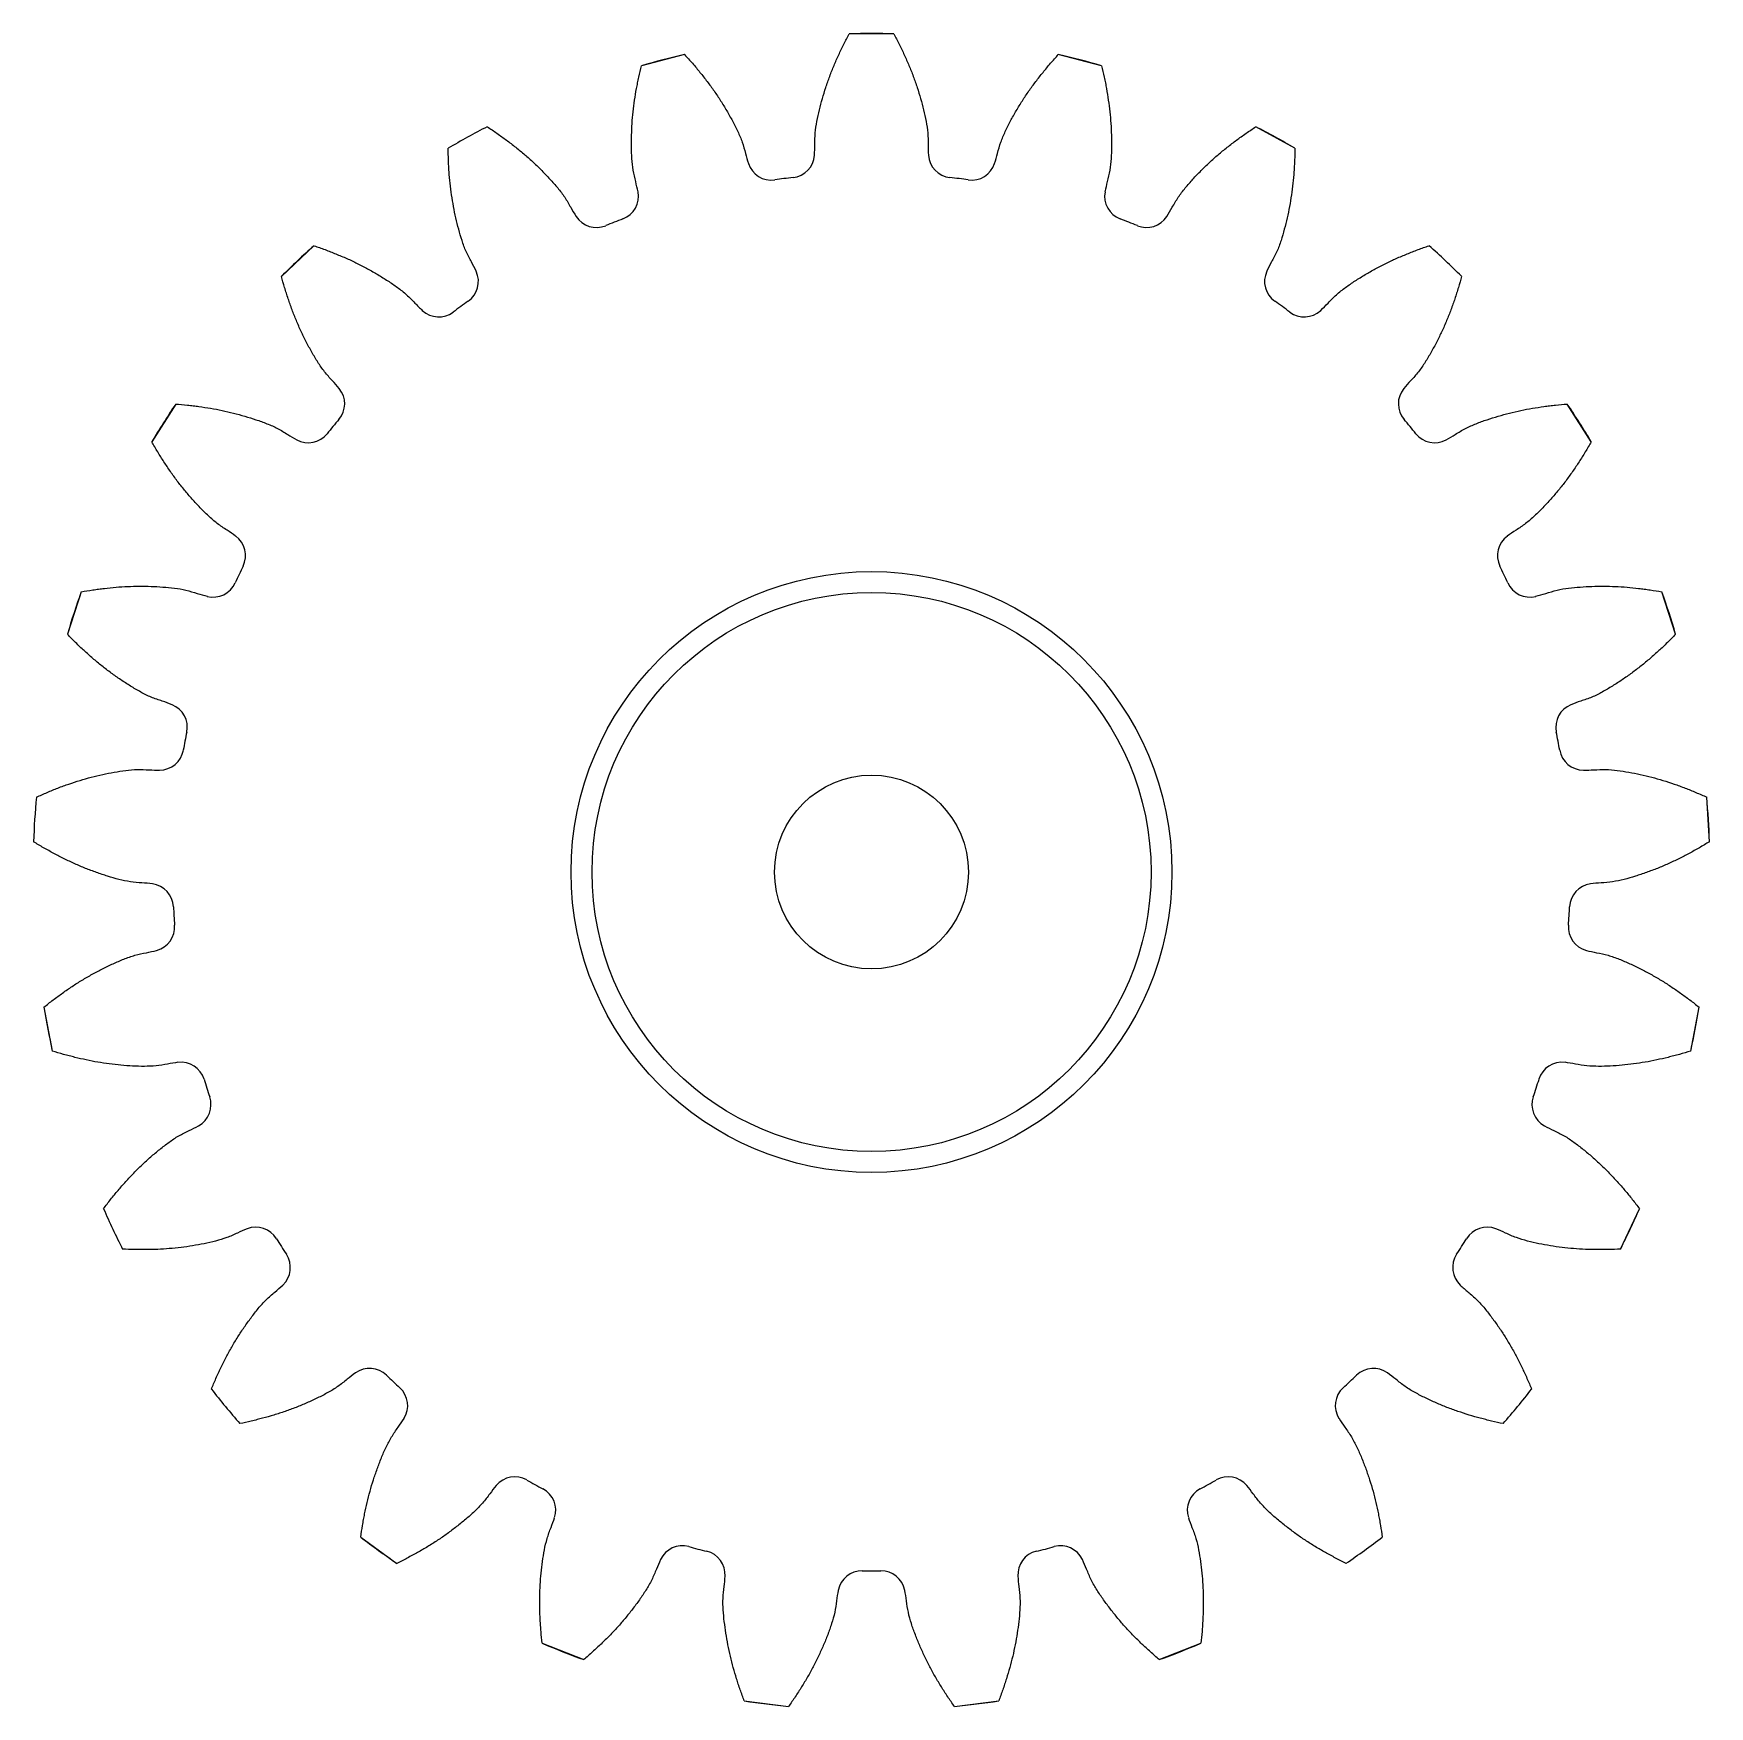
# Model space of a CAD drawing. Header units: inches. Extents: x 0.9 to 97.5, y -1.2 to 16.7.
# Drawn here: x 12.574 to 14.823, y 13.587 to 15.831 of the extents above; entities that cross this region are included whole.
import ezdxf

# ---------------------------------------------------------------- set-up
doc = ezdxf.new("R2010")
doc.units = ezdxf.units.IN
doc.header["$MEASUREMENT"] = 0

msp = doc.modelspace()

# ---------------------------------------------------------------- linework, layer by layer
at = {"color": 7, "linetype": 'Continuous'}
for p, q in [((13.7284, 15.8311), (13.6684, 15.8311)), ((13.4477, 15.8032), (13.3896, 15.7883)), ((14.0071, 15.7883), (13.949, 15.8032)), ((14.2664, 15.6775), (14.2139, 15.7064)), ((12.9504, 15.5468), (12.9067, 15.5057)), ((12.7649, 15.3344), (12.7328, 15.2838)), ((14.664, 15.2838), (14.6318, 15.3344)), ((12.6381, 15.0825), (12.6195, 15.0255)), ((14.7772, 15.0255), (14.7587, 15.0825)), ((14.8226, 14.7472), (14.8189, 14.807)), ((12.5881, 14.5252), (12.5993, 14.4663)), ((14.7974, 14.4663), (14.8087, 14.5252)), ((14.7032, 14.2005), (14.7287, 14.2548)), ((13.0131, 13.8143), (13.0616, 13.779)), ((13.2565, 13.6719), (13.3123, 13.6498)), ((14.0845, 13.6498), (14.1402, 13.6719)), ((13.5277, 13.5945), (13.5872, 13.587)), ((13.8096, 13.587), (13.8691, 13.5945))]:
    msp.add_line(p, q, dxfattribs=at)
for radius in [0.4031, 0.375]:
    msp.add_circle((13.6984, 14.7065), radius, dxfattribs=at)
msp.add_circle((13.6984, 14.7065), 0.13)
for centre, radius, start, end in [((13.6984, 14.7065), 1.125, 88.4725, 91.5275), ((13.6984, 14.7065), 1.125, 102.8725, 105.9275), ((13.6984, 14.7065), 1.125, 74.0725, 77.1275), ((13.6984, 14.7065), 1.125, 117.2725, 120.3275), ((13.6984, 14.7065), 1.125, 59.6725, 62.7275), ((13.5641, 15.6673), 0.0325, 198.2966, 277.9563), ((13.5895, 15.6705), 0.0325, 276.4437, 356.1034), ((13.8072, 15.6705), 0.0325, 183.8966, 263.5563), ((13.8327, 15.6673), 0.0325, 262.0437, 341.7034), ((13.6984, 14.7065), 0.9377, 96.4437, 97.9563), ((13.6984, 14.7065), 0.9377, 82.0437, 83.5563), ((13.3532, 15.6132), 0.0325, 290.8437, 10.5034), ((14.0436, 15.6132), 0.0325, 169.4966, 249.1563), ((13.3294, 15.6037), 0.0325, 212.6966, 292.3563), ((13.6984, 14.7065), 0.9377, 110.8437, 112.3563), ((13.6984, 14.7065), 0.9377, 67.6437, 69.1563), ((14.0674, 15.6037), 0.0325, 247.6437, 327.3034), ((13.6984, 14.7065), 1.125, 131.6725, 134.7275), ((13.6984, 14.7065), 1.125, 45.2725, 48.3275), ((13.1385, 15.4988), 0.0325, 305.2437, 24.9034), ((14.2582, 15.4988), 0.0325, 155.0966, 234.7563), ((13.6984, 14.7065), 0.9377, 125.2437, 126.7563), ((13.6984, 14.7065), 0.9377, 53.2437, 54.7563), ((13.1178, 15.4838), 0.0325, 227.0966, 306.7563), ((14.2789, 15.4838), 0.0325, 233.2437, 312.9034), ((12.9591, 15.3347), 0.0325, 319.6437, 39.3034), ((14.4377, 15.3347), 0.0325, 140.6966, 220.3563), ((13.6984, 14.7065), 1.125, 146.0725, 149.1275), ((13.6984, 14.7065), 0.9377, 139.6437, 141.1563), ((13.6984, 14.7065), 0.9377, 38.8437, 40.3563), ((13.6984, 14.7065), 1.125, 30.8725, 33.9275), ((12.9427, 15.315), 0.0325, 241.4966, 321.1563), ((14.454, 15.315), 0.0325, 218.8437, 298.5034), ((12.8261, 15.1311), 0.0325, 334.0437, 53.7034), ((14.5707, 15.1311), 0.0325, 126.2966, 205.9563), ((13.6984, 14.7065), 0.9377, 154.0437, 155.5563), ((13.6984, 14.7065), 0.9377, 24.4437, 25.9563), ((12.8152, 15.1079), 0.0325, 255.8966, 335.5563), ((14.5816, 15.1079), 0.0325, 204.4437, 284.1034), ((13.6984, 14.7065), 1.125, 160.4725, 163.5275), ((13.6984, 14.7065), 1.125, 16.4725, 19.5275), ((12.7479, 14.9008), 0.0325, 348.4437, 68.1034), ((14.6489, 14.9008), 0.0325, 111.8966, 191.5563), ((13.6984, 14.7065), 0.9377, 168.4437, 169.9563), ((13.6984, 14.7065), 0.9377, 10.0437, 11.5563), ((12.7431, 14.8757), 0.0325, 270.2966, 349.9563), ((14.6537, 14.8757), 0.0325, 190.0437, 269.7034), ((13.6984, 14.7065), 1.125, 174.8725, 177.9275), ((13.6984, 14.7065), 1.125, 2.0725, 5.1275), ((12.7294, 14.6583), 0.0325, 2.8437, 82.5034), ((14.6673, 14.6583), 0.0325, 97.4966, 177.1563), ((13.6984, 14.7065), 0.9377, 182.8437, 184.3563), ((13.6984, 14.7065), 0.9377, 355.6437, 357.1563), ((12.731, 14.6328), 0.0325, 284.6966, 4.3563), ((14.6657, 14.6328), 0.0325, 175.6437, 255.3034), ((13.6984, 14.7065), 1.125, 189.2725, 192.3275), ((13.6984, 14.7065), 1.125, 347.6725, 350.7275), ((12.7718, 14.4189), 0.0325, 17.2437, 96.9034), ((14.6249, 14.4189), 0.0325, 83.0966, 162.7563), ((13.6984, 14.7065), 0.9377, 197.2437, 198.7563), ((13.6984, 14.7065), 0.9377, 341.2437, 342.7563), ((12.7797, 14.3945), 0.0325, 299.0966, 18.7563), ((14.617, 14.3945), 0.0325, 161.2437, 240.9034), ((13.6984, 14.7065), 1.125, 203.6725, 206.7275), ((13.6984, 14.7065), 1.125, 333.2725, 336.3275), ((12.8724, 14.1975), 0.0325, 31.6437, 111.3034), ((13.6984, 14.7065), 0.9377, 211.6437, 213.1563), ((13.6984, 14.7065), 0.9377, 326.8437, 328.3563), ((14.5243, 14.1975), 0.0325, 68.6966, 148.3563), ((12.8862, 14.1759), 0.0325, 313.4966, 33.1563), ((14.5106, 14.1759), 0.0325, 146.8437, 226.5034), ((13.025, 14.0081), 0.0325, 46.0437, 125.7034), ((13.6984, 14.7065), 0.9377, 226.0437, 227.5563), ((13.6984, 14.7065), 0.9377, 312.4437, 313.9563), ((14.3718, 14.0081), 0.0325, 54.2966, 133.9563), ((13.6984, 14.7065), 1.125, 218.0725, 221.1275), ((13.0436, 13.9906), 0.0325, 327.8966, 47.5563), ((14.3531, 13.9906), 0.0325, 132.4437, 212.1034), ((13.6984, 14.7065), 1.125, 318.8725, 321.9275), ((13.2198, 13.8626), 0.0325, 60.4437, 140.1034), ((13.6984, 14.7065), 0.9377, 240.4437, 241.9563), ((13.2423, 13.8502), 0.0325, 342.2966, 61.9563), ((14.1545, 13.8502), 0.0325, 118.0437, 197.7034), ((13.6984, 14.7065), 0.9377, 298.0437, 299.5563), ((14.1769, 13.8626), 0.0325, 39.8966, 119.5563), ((13.6984, 14.7065), 1.125, 232.4725, 235.5275), ((13.6984, 14.7065), 1.125, 304.4725, 307.5275), ((13.4447, 13.7701), 0.0325, 74.8437, 154.5034), ((13.6984, 14.7065), 0.9377, 254.8437, 256.3563), ((13.4695, 13.7637), 0.0325, 356.6966, 76.3563), ((13.9272, 13.7637), 0.0325, 103.6437, 183.3034), ((13.6984, 14.7065), 0.9377, 283.6437, 285.1563), ((13.952, 13.7701), 0.0325, 25.4966, 105.1563), ((13.6856, 13.7364), 0.0325, 89.2437, 168.9034), ((13.6984, 14.7065), 0.9377, 269.2437, 270.7563), ((13.7112, 13.7364), 0.0325, 11.0966, 90.7563), ((13.6984, 14.7065), 1.125, 246.8725, 249.9275), ((13.6984, 14.7065), 1.125, 290.0725, 293.1275), ((13.6984, 14.7065), 1.125, 261.2725, 264.3275), ((13.6984, 14.7065), 1.125, 275.6725, 278.7275)]:
    msp.add_arc(centre, radius, start, end, dxfattribs=at)
for points, start_tangent, end_tangent in [([(13.6577, 15.8099), (13.6612, 15.8171), (13.6684, 15.8311)], (0.005114, 0.010706), (0.005562, 0.010479)), ([(13.7284, 15.8311), (13.7355, 15.8171), (13.739, 15.8099)], (0.005562, -0.010479), (0.005114, -0.010706)), ([(13.6219, 15.6683), (13.6224, 15.6824), (13.6229, 15.6981), (13.6251, 15.7136), (13.6285, 15.7289), (13.6325, 15.7441), (13.6371, 15.7591), (13.6423, 15.774), (13.6481, 15.7886), (13.6544, 15.8029), (13.6577, 15.8099)], (0.005005, 0.073481), (0.031766, 0.066499)), ([(13.739, 15.8099), (13.7423, 15.8029), (13.7486, 15.7886), (13.7544, 15.774), (13.7596, 15.7591), (13.7642, 15.7441), (13.7683, 15.7289), (13.7716, 15.7136), (13.7738, 15.6981), (13.7744, 15.6824), (13.7748, 15.6683)], (0.031766, -0.066499), (0.005005, -0.073481)), ([(13.3846, 15.7651), (13.3862, 15.773), (13.3896, 15.7883)], (0.002291, 0.011641), (0.002781, 0.011533)), ([(13.4477, 15.8032), (13.4582, 15.7915), (13.4634, 15.7853)], (0.007993, -0.008767), (0.007616, -0.009097)), ([(13.4634, 15.7853), (13.4682, 15.7794), (13.4779, 15.7671), (13.4872, 15.7544), (13.4959, 15.7413), (13.5041, 15.7279), (13.5118, 15.7142), (13.5189, 15.7002), (13.5249, 15.6857), (13.5293, 15.6706), (13.5332, 15.6571)], (0.047306, -0.05651), (0.023122, -0.069928)), ([(13.8635, 15.6571), (13.8674, 15.6706), (13.8719, 15.6857), (13.8779, 15.7002), (13.8849, 15.7142), (13.8926, 15.7279), (13.9008, 15.7413), (13.9096, 15.7544), (13.9188, 15.7671), (13.9285, 15.7794), (13.9334, 15.7853)], (0.023122, 0.069928), (0.047306, 0.05651)), ([(13.9334, 15.7853), (13.9386, 15.7915), (13.949, 15.8032)], (0.007616, 0.009097), (0.007993, 0.008767)), ([(14.0071, 15.7883), (14.0106, 15.773), (14.0122, 15.7651)], (0.002781, -0.011533), (0.002291, -0.011641)), ([(13.3851, 15.6191), (13.382, 15.6328), (13.3787, 15.6481), (13.3769, 15.6637), (13.3764, 15.6794), (13.3765, 15.6951), (13.3772, 15.7108), (13.3786, 15.7265), (13.3806, 15.7421), (13.3831, 15.7576), (13.3846, 15.7651)], (-0.013426, 0.072417), (0.01423, 0.07231)), ([(14.0122, 15.7651), (14.0136, 15.7576), (14.0161, 15.7421), (14.0181, 15.7265), (14.0195, 15.7108), (14.0202, 15.6951), (14.0203, 15.6794), (14.0198, 15.6637), (14.018, 15.6481), (14.0147, 15.6328), (14.0116, 15.6191)], (0.01423, -0.07231), (-0.013426, -0.072417)), ([(13.1829, 15.7064), (13.1959, 15.6976), (13.2024, 15.693)], (0.009922, -0.006504), (0.009639, -0.006918)), ([(14.1943, 15.693), (14.2009, 15.6976), (14.2139, 15.7064)], (0.009639, 0.006918), (0.009922, 0.006504)), ([(13.1311, 15.6538), (13.1308, 15.6618), (13.1303, 15.6775)], (-0.000676, 0.011845), (-0.000175, 0.011863)), ([(13.2024, 15.693), (13.2086, 15.6885), (13.2211, 15.6789), (13.2332, 15.6689), (13.2449, 15.6584), (13.2562, 15.6475), (13.267, 15.6361), (13.2774, 15.6243), (13.2868, 15.6118), (13.2948, 15.5983), (13.302, 15.5862)], (0.059873, -0.04297), (0.039786, -0.061981)), ([(14.0947, 15.5862), (14.1019, 15.5983), (14.1099, 15.6118), (14.1194, 15.6243), (14.1297, 15.6361), (14.1405, 15.6475), (14.1518, 15.6584), (14.1635, 15.6689), (14.1756, 15.6789), (14.1881, 15.6885), (14.1943, 15.693)], (0.039786, 0.061981), (0.059873, 0.04297)), ([(14.2664, 15.6775), (14.266, 15.6618), (14.2656, 15.6538)], (-0.000175, -0.011863), (-0.000676, -0.011845)), ([(13.168, 15.5125), (13.1616, 15.525), (13.1545, 15.5391), (13.149, 15.5537), (13.1445, 15.5688), (13.1407, 15.584), (13.1376, 15.5994), (13.135, 15.6149), (13.133, 15.6305), (13.1316, 15.6461), (13.1311, 15.6538)], (-0.031014, 0.066803), (-0.0042, 0.073577)), ([(14.2656, 15.6538), (14.2651, 15.6461), (14.2637, 15.6305), (14.2617, 15.6149), (14.2592, 15.5994), (14.256, 15.584), (14.2522, 15.5688), (14.2478, 15.5537), (14.2422, 15.5391), (14.2351, 15.525), (14.2287, 15.5125)], (-0.0042, -0.073577), (-0.031014, -0.066803)), ([(12.9504, 15.5468), (12.9652, 15.5415), (12.9727, 15.5387)], (0.011228, -0.003832), (0.011056, -0.004303)), ([(12.9727, 15.5387), (12.9798, 15.5358), (12.9943, 15.5297), (13.0085, 15.523), (13.0224, 15.5158), (13.0361, 15.508), (13.0494, 15.4997), (13.0624, 15.4908), (13.0746, 15.481), (13.0857, 15.4699), (13.0957, 15.46)], (0.068678, -0.026731), (0.05395, -0.050139)), ([(14.3011, 15.46), (14.311, 15.4699), (14.3221, 15.481), (14.3344, 15.4908), (14.3473, 15.4997), (14.3607, 15.508), (14.3743, 15.5158), (14.3883, 15.523), (14.4025, 15.5297), (14.4169, 15.5358), (14.4241, 15.5387)], (0.05395, 0.050139), (0.068678, 0.026731)), ([(14.4241, 15.5387), (14.4316, 15.5415), (14.4463, 15.5468)], (0.011056, 0.004303), (0.011228, 0.003832)), ([(12.9134, 15.483), (12.911, 15.4907), (12.9067, 15.5057)], (-0.003601, 0.011305), (-0.003119, 0.011446)), ([(14.4901, 15.5057), (14.4857, 15.4907), (14.4834, 15.483)], (-0.003119, -0.011446), (-0.003601, -0.011305)), ([(12.9842, 15.3553), (12.9749, 15.3658), (12.9646, 15.3777), (12.9555, 15.3905), (12.9475, 15.404), (12.94, 15.4178), (12.9331, 15.4319), (12.9268, 15.4463), (12.921, 15.4609), (12.9158, 15.4757), (12.9134, 15.483)], (-0.046653, 0.056992), (-0.022365, 0.070221)), ([(14.4834, 15.483), (14.481, 15.4757), (14.4757, 15.4609), (14.47, 15.4463), (14.4636, 15.4319), (14.4567, 15.4178), (14.4492, 15.404), (14.4412, 15.3905), (14.4322, 15.3777), (14.4218, 15.3658), (14.4125, 15.3553)], (-0.022365, -0.070221), (-0.046653, -0.056992)), ([(12.7649, 15.3344), (12.7805, 15.333), (12.7885, 15.3321)], (0.011828, -0.000919), (0.011779, -0.001418)), ([(12.7885, 15.3321), (12.7961, 15.3311), (12.8117, 15.3287), (12.8271, 15.3258), (12.8424, 15.3222), (12.8575, 15.3181), (12.8725, 15.3134), (12.8873, 15.308), (12.9016, 15.3015), (12.9151, 15.2936), (12.9272, 15.2864)], (0.073168, -0.008811), (0.064724, -0.035147)), ([(14.4695, 15.2864), (14.4816, 15.2936), (14.4952, 15.3015), (14.5095, 15.308), (14.5242, 15.3134), (14.5392, 15.3181), (14.5543, 15.3222), (14.5696, 15.3258), (14.5851, 15.3287), (14.6006, 15.3311), (14.6082, 15.3321)], (0.064724, 0.035147), (0.073168, 0.008811)), ([(14.6082, 15.3321), (14.6162, 15.333), (14.6318, 15.3344)], (0.011779, 0.001418), (0.011828, 0.000919)), ([(12.7449, 15.2634), (12.7407, 15.2702), (12.7328, 15.2838)], (-0.006299, 0.010054), (-0.005868, 0.010311)), ([(14.664, 15.2838), (14.656, 15.2702), (14.6518, 15.2634)], (-0.005868, -0.010311), (-0.006299, -0.010054)), ([(12.8453, 15.1573), (12.8337, 15.1652), (12.8207, 15.1741), (12.8088, 15.1843), (12.7976, 15.1953), (12.7869, 15.2069), (12.7768, 15.2188), (12.767, 15.2311), (12.7578, 15.2439), (12.7491, 15.2569), (12.7449, 15.2634)], (-0.05936, 0.043599), (-0.039126, 0.062453)), ([(14.6518, 15.2634), (14.6477, 15.2569), (14.6389, 15.2439), (14.6297, 15.2311), (14.62, 15.2188), (14.6098, 15.2069), (14.5991, 15.1953), (14.588, 15.1843), (14.576, 15.1741), (14.5631, 15.1652), (14.5514, 15.1573)], (-0.039126, -0.062453), (-0.05936, -0.043599)), ([(12.6615, 15.0861), (12.6692, 15.0871), (12.6848, 15.0887), (12.7005, 15.0896), (12.7162, 15.09), (12.7319, 15.0898), (12.7475, 15.0889), (12.7632, 15.0874), (12.7786, 15.0847), (12.7937, 15.0803), (12.8072, 15.0764)], (0.073061, 0.009662), (0.071431, -0.017947)), ([(14.5895, 15.0764), (14.603, 15.0803), (14.6181, 15.0847), (14.6336, 15.0874), (14.6492, 15.0889), (14.6649, 15.0898), (14.6806, 15.09), (14.6963, 15.0896), (14.712, 15.0887), (14.7276, 15.0871), (14.7352, 15.0861)], (0.071431, 0.017947), (0.073061, -0.009662)), ([(12.6381, 15.0825), (12.6536, 15.085), (12.6615, 15.0861)], (0.011685, 0.002051), (0.011762, 0.001555)), ([(14.7352, 15.0861), (14.7432, 15.085), (14.7587, 15.0825)], (0.011762, -0.001555), (0.011685, -0.002051)), ([(12.6364, 15.0088), (12.6306, 15.0143), (12.6195, 15.0255)], (-0.008601, 0.008172), (-0.008248, 0.008528)), ([(14.7772, 15.0255), (14.7661, 15.0143), (14.7604, 15.0088)], (-0.008248, -0.008528), (-0.008601, -0.008172)), ([(12.76, 14.931), (12.7468, 14.9358), (12.732, 14.9411), (12.7179, 14.948), (12.7043, 14.956), (12.6911, 14.9645), (12.6783, 14.9735), (12.6658, 14.983), (12.6537, 14.9931), (12.642, 15.0035), (12.6364, 15.0088)], (-0.068338, 0.027467), (-0.053428, 0.05076)), ([(14.7604, 15.0088), (14.7547, 15.0035), (14.743, 14.9931), (14.7309, 14.983), (14.7184, 14.9735), (14.7056, 14.9645), (14.6924, 14.956), (14.6788, 14.948), (14.6647, 14.9411), (14.65, 14.9358), (14.6367, 14.931)], (-0.053428, -0.05076), (-0.068338, -0.027467)), ([(12.5997, 14.8164), (12.6068, 14.8192), (12.6216, 14.8246), (12.6365, 14.8294), (12.6516, 14.8337), (12.6669, 14.8374), (12.6823, 14.8404), (12.6978, 14.8428), (12.7135, 14.844), (12.7292, 14.8436), (12.7432, 14.8432)], (0.068362, 0.027528), (0.07365, 0.000381)), ([(14.6535, 14.8432), (14.6676, 14.8436), (14.6833, 14.844), (14.6989, 14.8428), (14.7144, 14.8404), (14.7298, 14.8374), (14.7451, 14.8337), (14.7602, 14.8294), (14.7752, 14.8246), (14.7899, 14.8192), (14.7971, 14.8164)], (0.07365, -0.000381), (0.068362, -0.027528)), ([(12.5779, 14.807), (12.5923, 14.8133), (12.5997, 14.8164)], (0.010808, 0.004893), (0.011006, 0.004432)), ([(14.7971, 14.8164), (14.8045, 14.8133), (14.8189, 14.807)], (0.011006, -0.004432), (0.010808, -0.004893)), ([(12.5946, 14.7352), (12.5876, 14.7391), (12.5741, 14.7472)], (-0.010363, 0.005776), (-0.010109, 0.006209)), ([(12.7336, 14.6906), (12.7196, 14.6919), (12.704, 14.6934), (12.6886, 14.6966), (12.6735, 14.7009), (12.6586, 14.7059), (12.6439, 14.7114), (12.6295, 14.7176), (12.6153, 14.7243), (12.6013, 14.7315), (12.5946, 14.7352)], (-0.073022, 0.009609), (-0.064373, 0.035879)), ([(14.8022, 14.7352), (14.7954, 14.7315), (14.7815, 14.7243), (14.7673, 14.7176), (14.7528, 14.7114), (14.7381, 14.7059), (14.7232, 14.7009), (14.7081, 14.6966), (14.6927, 14.6934), (14.6771, 14.6919), (14.6631, 14.6906)], (-0.064373, -0.035879), (-0.073022, -0.009609)), ([(14.8226, 14.7472), (14.8091, 14.7391), (14.8022, 14.7352)], (-0.010109, -0.006209), (-0.010363, -0.005776)), ([(12.6069, 14.5397), (12.6131, 14.5442), (12.626, 14.5531), (12.6393, 14.5615), (12.6529, 14.5694), (12.6668, 14.5768), (12.6809, 14.5835), (12.6953, 14.5897), (12.7102, 14.5948), (12.7255, 14.5983), (12.7393, 14.6013)], (0.059369, 0.043664), (0.071242, 0.018685)), ([(14.6575, 14.6013), (14.6712, 14.5983), (14.6865, 14.5948), (14.7014, 14.5897), (14.7158, 14.5835), (14.73, 14.5768), (14.7439, 14.5694), (14.7574, 14.5615), (14.7707, 14.5531), (14.7836, 14.5442), (14.7899, 14.5397)], (0.071242, -0.018685), (0.059369, -0.043664)), ([(12.5881, 14.5252), (12.6004, 14.5349), (12.6069, 14.5397)], (0.009251, 0.007427), (0.009558, 0.007029)), ([(14.7899, 14.5397), (14.7963, 14.5349), (14.8087, 14.5252)], (0.009558, -0.007029), (0.009251, -0.007427)), ([(12.6221, 14.4598), (12.6144, 14.4619), (12.5993, 14.4663)], (-0.011474, 0.003017), (-0.011336, 0.0035)), ([(12.7679, 14.4512), (12.754, 14.4489), (12.7385, 14.4466), (12.7228, 14.4458), (12.7071, 14.4462), (12.6914, 14.4473), (12.6758, 14.4491), (12.6603, 14.4514), (12.6449, 14.4544), (12.6296, 14.4579), (12.6221, 14.4598)], (-0.073117, -0.008853), (-0.071274, 0.018743)), ([(14.7746, 14.4598), (14.7672, 14.4579), (14.7519, 14.4544), (14.7364, 14.4514), (14.7209, 14.4491), (14.7053, 14.4473), (14.6896, 14.4462), (14.6739, 14.4458), (14.6582, 14.4466), (14.6427, 14.4489), (14.6288, 14.4512)], (-0.071274, -0.018743), (-0.073117, 0.008853)), ([(14.7974, 14.4663), (14.7824, 14.4619), (14.7746, 14.4598)], (-0.011336, -0.0035), (-0.011474, -0.003017)), ([(12.6826, 14.2735), (12.6876, 14.2794), (12.6979, 14.2912), (12.7086, 14.3027), (12.7198, 14.3137), (12.7314, 14.3243), (12.7435, 14.3344), (12.7559, 14.344), (12.769, 14.3526), (12.783, 14.3597), (12.7955, 14.3661)], (0.046645, 0.057057), (0.064357, 0.035815)), ([(14.6012, 14.3661), (14.6137, 14.3597), (14.6277, 14.3526), (14.6408, 14.344), (14.6533, 14.3344), (14.6653, 14.3243), (14.6769, 14.3137), (14.6881, 14.3027), (14.6989, 14.2912), (14.7092, 14.2794), (14.7141, 14.2735)], (0.064357, -0.035815), (0.046645, -0.057057)), ([(12.668, 14.2548), (12.6776, 14.2672), (12.6826, 14.2735)], (0.007114, 0.009494), (0.007509, 0.009185)), ([(14.7141, 14.2735), (14.7191, 14.2672), (14.7287, 14.2548)], (0.007509, -0.009185), (0.007114, -0.009494)), ([(12.8606, 14.2278), (12.8477, 14.2222), (12.8333, 14.216), (12.8183, 14.2114), (12.803, 14.2079), (12.7875, 14.2051), (12.772, 14.2028), (12.7563, 14.2013), (12.7407, 14.2003), (12.725, 14.1999), (12.7173, 14.1999)], (-0.068619, -0.026758), (-0.073695, 0.000429)), ([(14.6795, 14.1999), (14.6718, 14.1999), (14.6561, 14.2003), (14.6404, 14.2013), (14.6248, 14.2028), (14.6092, 14.2051), (14.5938, 14.2079), (14.5785, 14.2114), (14.5635, 14.216), (14.549, 14.2222), (14.5361, 14.2278)], (-0.073695, -0.000429), (-0.068619, 0.026758)), ([(12.7173, 14.1999), (12.7093, 14.2), (12.6936, 14.2005)], (-0.011864, 0.000069), (-0.01185, 0.000571)), ([(14.7032, 14.2005), (14.6875, 14.2), (14.6795, 14.1999)], (-0.01185, -0.000571), (-0.011864, -0.000069)), ([(12.8222, 14.0345), (12.8255, 14.0414), (12.8326, 14.0555), (12.8401, 14.0692), (12.8482, 14.0827), (12.8568, 14.0958), (12.866, 14.1086), (12.8757, 14.121), (12.8862, 14.1326), (12.898, 14.143), (12.9085, 14.1523)], (0.03099, 0.066864), (0.053428, 0.050695)), ([(14.4882, 14.1523), (14.4988, 14.143), (14.5105, 14.1326), (14.5211, 14.121), (14.5307, 14.1086), (14.5399, 14.0958), (14.5485, 14.0827), (14.5566, 14.0692), (14.5642, 14.0555), (14.5712, 14.0414), (14.5745, 14.0345)], (0.053428, -0.050695), (0.03099, -0.066864)), ([(12.8127, 14.0127), (12.8189, 14.0272), (12.8222, 14.0345)], (0.004529, 0.010965), (0.004989, 0.010764)), ([(13.006, 14.0345), (12.9949, 14.0259), (12.9824, 14.0163), (12.9691, 14.0081), (12.9551, 14.0009), (12.9408, 13.9943), (12.9263, 13.9883), (12.9116, 13.9829), (12.8966, 13.978), (12.8815, 13.9737), (12.8741, 13.9718)], (-0.059808, -0.042982), (-0.071487, -0.017912)), ([(14.5226, 13.9718), (14.5152, 13.9737), (14.5001, 13.978), (14.4852, 13.9829), (14.4704, 13.9883), (14.4559, 13.9943), (14.4416, 14.0009), (14.4277, 14.0081), (14.4143, 14.0163), (14.4019, 14.0259), (14.3907, 14.0345)], (-0.071487, 0.017912), (-0.059808, 0.042982)), ([(14.5745, 14.0345), (14.5778, 14.0272), (14.584, 14.0127)], (0.004989, -0.010764), (0.004529, -0.010965)), ([(12.8741, 13.9718), (12.8663, 13.9699), (12.851, 13.9665)], (-0.011508, -0.002884), (-0.01162, -0.002394)), ([(13.0169, 13.8377), (13.0183, 13.8453), (13.0217, 13.8606), (13.0256, 13.8758), (13.0301, 13.8909), (13.0352, 13.9057), (13.0408, 13.9204), (13.0471, 13.9348), (13.0545, 13.9486), (13.0633, 13.9616), (13.0712, 13.9733)], (0.013388, 0.07247), (0.039142, 0.062389)), ([(14.3256, 13.9733), (14.3335, 13.9616), (14.3423, 13.9486), (14.3496, 13.9348), (14.3559, 13.9204), (14.3616, 13.9057), (14.3667, 13.8909), (14.3712, 13.8758), (14.3751, 13.8606), (14.3784, 13.8453), (14.3798, 13.8377)], (0.039142, -0.062389), (0.013388, -0.07247)), ([(14.5458, 13.9665), (14.5304, 13.9699), (14.5226, 13.9718)], (-0.01162, 0.002394), (-0.011508, 0.002884)), ([(13.1949, 13.8834), (13.1863, 13.8723), (13.1766, 13.8599), (13.1657, 13.8486), (13.1539, 13.8382), (13.1417, 13.8283), (13.1292, 13.8188), (13.1163, 13.8099), (13.103, 13.8015), (13.0894, 13.7936), (13.0827, 13.7899)], (-0.04724, -0.056506), (-0.064786, -0.035127)), ([(14.314, 13.7899), (14.3073, 13.7936), (14.2937, 13.8015), (14.2805, 13.8099), (14.2675, 13.8188), (14.255, 13.8283), (14.2428, 13.8382), (14.2311, 13.8486), (14.2202, 13.8599), (14.2105, 13.8723), (14.2019, 13.8834)], (-0.064786, 0.035127), (-0.04724, 0.056506)), ([(13.0131, 13.8143), (13.0155, 13.8298), (13.0169, 13.8377)], (0.00166, 0.011747), (0.002155, 0.011667)), ([(13.2544, 13.6955), (13.2539, 13.7032), (13.2533, 13.7189), (13.2533, 13.7346), (13.2539, 13.7503), (13.2551, 13.7659), (13.257, 13.7815), (13.2595, 13.797), (13.2632, 13.8123), (13.2684, 13.8271), (13.2732, 13.8403)], (-0.005055, 0.073523), (0.022397, 0.070163)), ([(14.1235, 13.8403), (14.1283, 13.8271), (14.1336, 13.8123), (14.1372, 13.797), (14.1398, 13.7815), (14.1416, 13.7659), (14.1428, 13.7503), (14.1434, 13.7346), (14.1434, 13.7189), (14.1429, 13.7032), (14.1424, 13.6955)], (0.022397, -0.070163), (-0.005055, -0.073523)), ([(14.3798, 13.8377), (14.3812, 13.8298), (14.3837, 13.8143)], (0.002155, -0.011667), (0.00166, -0.011747)), ([(13.0827, 13.7899), (13.0756, 13.7861), (13.0616, 13.779)], (-0.01043, -0.005655), (-0.010659, -0.005209)), ([(13.4154, 13.784), (13.4098, 13.7711), (13.4035, 13.7568), (13.3957, 13.7431), (13.387, 13.7301), (13.3776, 13.7174), (13.3678, 13.7052), (13.3575, 13.6933), (13.3468, 13.6819), (13.3356, 13.6708), (13.33, 13.6656)], (-0.031704, -0.066479), (-0.054015, -0.050136)), ([(14.0667, 13.6656), (14.0611, 13.6708), (14.05, 13.6819), (14.0392, 13.6933), (14.0289, 13.7052), (14.0191, 13.7174), (14.0098, 13.7301), (14.001, 13.7431), (13.9932, 13.7568), (13.9869, 13.7711), (13.9814, 13.784)], (-0.054015, 0.050136), (-0.031704, 0.066479)), ([(14.3351, 13.779), (14.3211, 13.7861), (14.314, 13.7899)], (-0.010659, 0.005209), (-0.01043, 0.005655)), ([(13.5197, 13.6169), (13.5174, 13.6242), (13.5129, 13.6392), (13.509, 13.6544), (13.5057, 13.6698), (13.503, 13.6853), (13.5009, 13.7008), (13.4994, 13.7165), (13.4992, 13.7322), (13.5006, 13.7478), (13.502, 13.7618)], (-0.023181, 0.069956), (0.004244, 0.073529)), ([(13.8948, 13.7618), (13.8961, 13.7478), (13.8975, 13.7322), (13.8973, 13.7165), (13.8959, 13.7008), (13.8938, 13.6853), (13.8911, 13.6698), (13.8878, 13.6544), (13.8838, 13.6392), (13.8794, 13.6242), (13.877, 13.6169)], (0.004244, -0.073529), (-0.023181, -0.069956)), ([(13.6537, 13.7427), (13.6515, 13.7288), (13.649, 13.7133), (13.6448, 13.6981), (13.6396, 13.6833), (13.6337, 13.6688), (13.6272, 13.6544), (13.6202, 13.6404), (13.6126, 13.6266), (13.6045, 13.6132), (13.6004, 13.6067)], (-0.014175, -0.072274), (-0.03985, -0.061993)), ([(13.7963, 13.6067), (13.7922, 13.6132), (13.7841, 13.6266), (13.7766, 13.6404), (13.7695, 13.6544), (13.7631, 13.6688), (13.7572, 13.6833), (13.7519, 13.6981), (13.7478, 13.7133), (13.7453, 13.7288), (13.7431, 13.7427)], (-0.03985, 0.061993), (-0.014175, 0.072274)), ([(13.2565, 13.6719), (13.255, 13.6875), (13.2544, 13.6955)], (-0.001314, 0.011791), (-0.000814, 0.011836)), ([(14.1424, 13.6955), (14.1418, 13.6875), (14.1402, 13.6719)], (-0.000814, -0.011836), (-0.001314, -0.011791)), ([(13.33, 13.6656), (13.3241, 13.6602), (13.3123, 13.6498)], (-0.008696, -0.008071), (-0.009029, -0.007696)), ([(14.0845, 13.6498), (14.0727, 13.6602), (14.0667, 13.6656)], (-0.009029, 0.007696), (-0.008696, 0.008071)), ([(13.5277, 13.5945), (13.5223, 13.6093), (13.5197, 13.6169)], (-0.004205, 0.011094), (-0.003732, 0.011262)), ([(13.6004, 13.6067), (13.596, 13.6), (13.5872, 13.587)], (-0.006415, -0.00998), (-0.006831, -0.0097)), ([(13.8096, 13.587), (13.8007, 13.6), (13.7963, 13.6067)], (-0.006831, 0.0097), (-0.006415, 0.00998)), ([(13.877, 13.6169), (13.8744, 13.6093), (13.8691, 13.5945)], (-0.003732, -0.011262), (-0.004205, -0.011094))]:
    msp.add_spline(points, degree=3, dxfattribs=dict(at, start_tangent=start_tangent, end_tangent=end_tangent))

doc.saveas('drawing.dxf')
